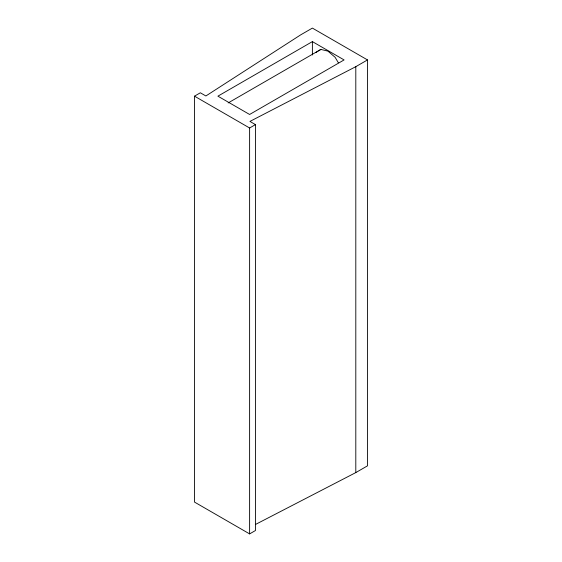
<?xml version="1.0" encoding="UTF-8"?>
<svg xmlns="http://www.w3.org/2000/svg" width="562" height="562" viewBox="0 0 562 562"><rect width="100%" height="100%" fill="white"/><g stroke="black" fill="none" stroke-linecap="round" stroke-linejoin="round"><path stroke-width="0.84" d="M315.732 52.631L318.141 51.114M318.816 50.692L320.846 49.421L327.941 51.135L335.121 57.31L338.359 62.768M367.506 59.923L355.802 66.674L249.935 121.413L255.464 124.609L255.464 530.521L249.612 533.9L194.494 502.077L194.494 96.165L200.346 92.786L205.875 95.976L300.684 34.858L312.388 28.1L367.506 59.923L367.506 465.835L355.802 472.593L255.387 524.515M312.388 41.609L217.901 96.165L249.612 114.472L344.099 59.923L312.388 41.609L312.388 54.999M228.158 102.93L320.846 49.421M194.494 96.165L249.612 127.988L255.464 124.609M355.802 66.674L355.802 472.593M249.612 127.988L249.612 533.9"/></g></svg>
